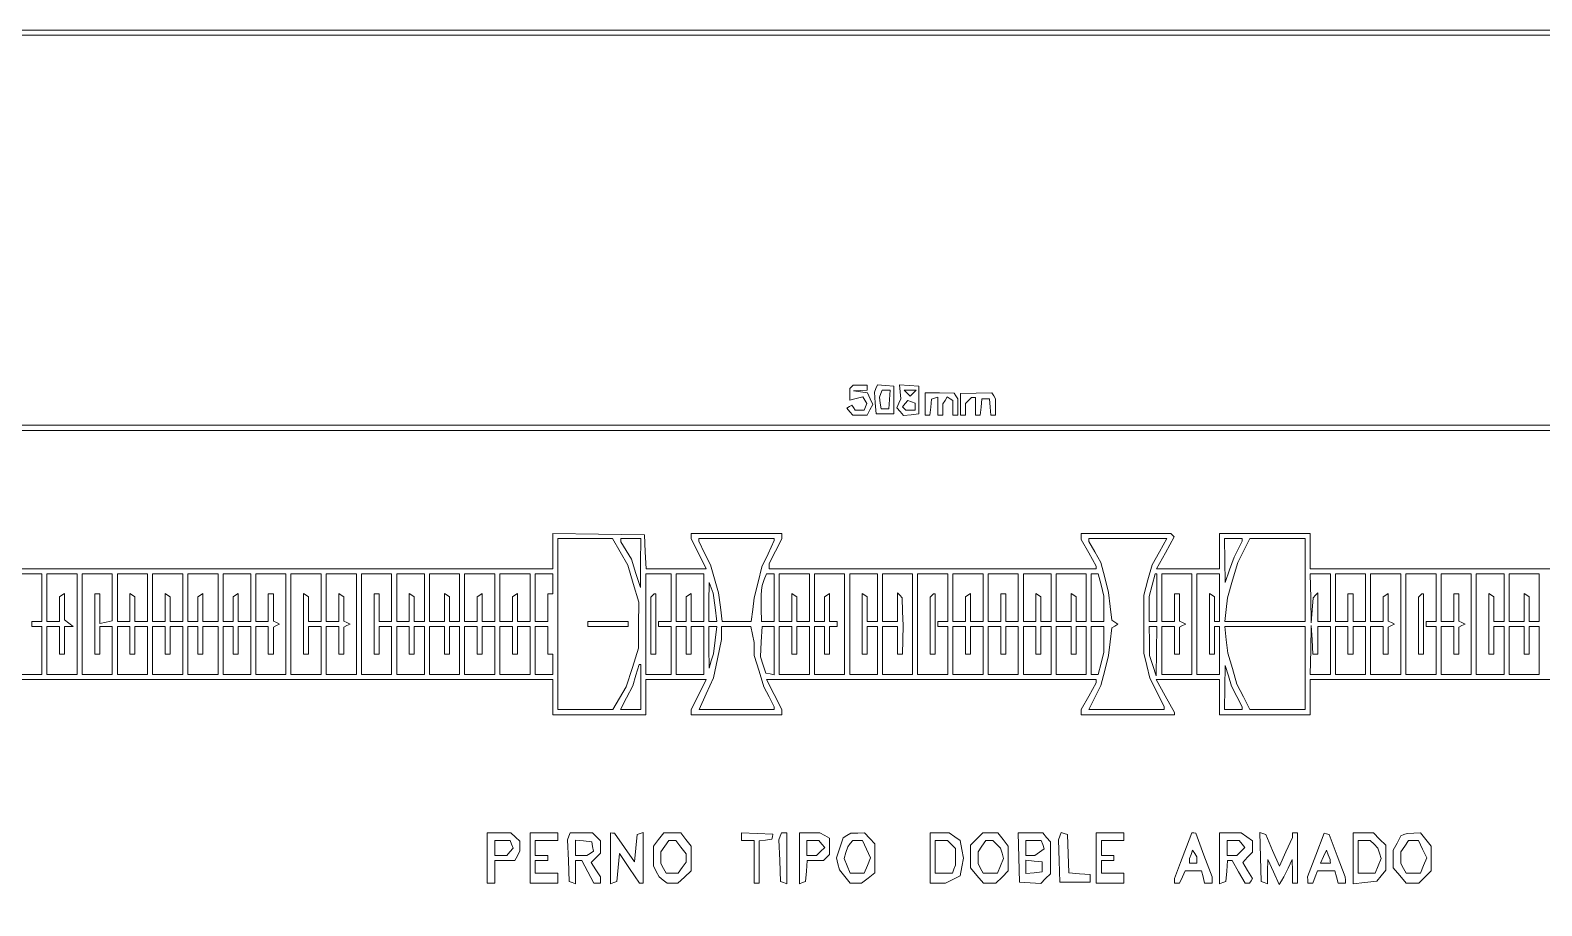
# Paper-space layout 'AN-15-DGE-071' of a CAD drawing. Header units: metres, sheet in millimetres. Extents: x 12 to 192, y 4 to 291.
# Drawn here: x 72.5 to 148.9, y 225.3 to 269.6 of the extents above; entities that cross this region are included whole.
import ezdxf

# ---------------------------------------------------------------- set-up
doc = ezdxf.new("R2010")
doc.units = ezdxf.units.M
doc.layers.add('DGE_CONTORNOS', color=7, linetype='Continuous', lineweight=0)
doc.layers.add('DGE_DATOS', color=7, linetype='Continuous', lineweight=0)

# ---------------------------------------------------------------- blocks, each defined once
blk = doc.blocks.new('LP_REF_DGE_MT_071')
at = {"layer": 'DGE_CONTORNOS'}
for points in [[(29.13, 147.423), (29.13, 25.244), (110.711, 25.244), (192.292, 25.244), (192.292, 147.423), (192.292, 269.602), (110.711, 269.602), (29.13, 269.602)], [(192.037, 163.777), (192.037, 58.207), (117.329, 58.207), (42.621, 58.207), (42.621, 163.777), (42.621, 269.347), (117.329, 269.347), (192.037, 269.347)], [(113.978, 251.572), (113.893, 251.487), (113.893, 251.188), (113.893, 250.888), (114.225, 250.972), (114.556, 251.055), (114.658, 250.89), (114.76, 250.725), (114.695, 250.555), (114.629, 250.384), (114.396, 250.384), (114.162, 250.384), (114.082, 250.513), (114.002, 250.643), (113.878, 250.566), (113.753, 250.489), (113.902, 250.309), (114.051, 250.13), (114.413, 250.13), (114.775, 250.13), (114.92, 250.4), (115.064, 250.671), (114.931, 250.964), (114.797, 251.257), (114.441, 251.31), (114.084, 251.364), (114.434, 251.383), (114.784, 251.402), (114.784, 251.53), (114.784, 251.657), (114.423, 251.657), (114.063, 251.657)], [(115.22, 251.489), (115.149, 251.304), (115.189, 250.749), (115.229, 250.193), (115.675, 250.193), (116.12, 250.193), (116.12, 250.893), (116.12, 251.593), (115.706, 251.633), (115.291, 251.673)], [(116.446, 251.315), (116.475, 250.957), (116.379, 250.733), (116.282, 250.508), (116.445, 250.312), (116.607, 250.117), (117, 250.155), (117.393, 250.193), (117.393, 250.893), (117.393, 251.593), (116.905, 251.633), (116.417, 251.673)], [(115.905, 250.925), (115.866, 250.448), (115.675, 250.448), (115.484, 250.448), (115.442, 250.743), (115.4, 251.039), (115.47, 251.221), (115.539, 251.402), (115.742, 251.402), (115.945, 251.402)], [(117.202, 250.561), (117.202, 250.384), (116.969, 250.384), (116.735, 250.384), (116.651, 250.468), (116.568, 250.552), (116.703, 250.715), (116.839, 250.878), (117.02, 250.808), (117.202, 250.739)], [(117.1, 251.25), (116.947, 251.097), (116.795, 251.25), (116.642, 251.402), (116.947, 251.402), (117.253, 251.402)], [(117.711, 250.698), (117.711, 250.13), (117.83, 250.13), (117.949, 250.13), (117.989, 250.533), (118.029, 250.937), (118.188, 250.989), (118.347, 251.042), (118.347, 250.586), (118.347, 250.13), (118.475, 250.13), (118.602, 250.13), (118.604, 250.416), (118.606, 250.702), (118.717, 250.878), (118.828, 251.053), (118.969, 250.966), (119.111, 250.878), (119.111, 250.504), (119.111, 250.13), (119.238, 250.13), (119.365, 250.13), (119.364, 250.543), (119.362, 250.957), (119.268, 251.103), (119.175, 251.249), (118.443, 251.257), (117.711, 251.265)], [(119.493, 250.682), (119.493, 250.13), (119.62, 250.13), (119.747, 250.13), (119.747, 250.422), (119.747, 250.715), (119.9, 250.868), (120.053, 251.021), (120.155, 251.021), (120.256, 251.021), (120.256, 250.575), (120.256, 250.13), (120.376, 250.13), (120.495, 250.13), (120.535, 250.543), (120.575, 250.957), (120.765, 250.957), (120.956, 250.957), (120.996, 250.543), (121.036, 250.13), (121.155, 250.13), (121.275, 250.13), (121.273, 250.543), (121.271, 250.957), (121.175, 251.107), (121.079, 251.258), (120.286, 251.246), (119.493, 251.234)], [(102.286, 243.218), (102.668, 242.542), (102.945, 241.612), (103.222, 240.682), (103.219, 239.516), (103.217, 238.35), (102.907, 237.373), (102.596, 236.395), (102.257, 235.817), (101.919, 235.239), (100.524, 235.239), (99.129, 235.239), (99.129, 239.566), (99.129, 243.893), (100.517, 243.893), (101.905, 243.893)], [(103.322, 242.653), (103.316, 241.412), (103.085, 242.132), (102.855, 242.853), (102.583, 243.293), (102.311, 243.733), (102.311, 243.813), (102.311, 243.893), (102.82, 243.893), (103.329, 243.893)], [(110.075, 243.842), (110.075, 243.791), (109.766, 243.125), (109.457, 242.459), (109.262, 241.681), (109.066, 240.903), (108.99, 240.298), (108.914, 239.694), (108.175, 239.694), (107.437, 239.694), (107.352, 240.42), (107.266, 241.147), (107.063, 241.852), (106.86, 242.557), (106.558, 243.157), (106.257, 243.758), (106.257, 243.826), (106.257, 243.893), (108.166, 243.893), (110.075, 243.893)], [(129.561, 243.225), (129.191, 242.557), (128.975, 241.797), (128.76, 241.037), (128.761, 239.57), (128.762, 238.103), (128.919, 237.466), (129.076, 236.83), (129.439, 236.102), (129.802, 235.374), (129.802, 235.306), (129.802, 235.239), (127.89, 235.239), (125.979, 235.239), (126.29, 235.853), (126.601, 236.466), (126.789, 237.221), (126.976, 237.975), (127.061, 238.673), (127.146, 239.371), (127.296, 239.468), (127.447, 239.566), (127.296, 239.664), (127.146, 239.762), (127.061, 240.46), (126.976, 241.157), (126.789, 241.921), (126.601, 242.684), (126.292, 243.216), (125.984, 243.748), (125.984, 243.821), (125.984, 243.893), (127.957, 243.893), (129.931, 243.893)], [(133.747, 243.823), (133.747, 243.753), (133.54, 243.353), (133.333, 242.952), (133.104, 242.309), (132.875, 241.666), (132.866, 242.78), (132.856, 243.893), (133.302, 243.893), (133.747, 243.893)], [(136.929, 241.793), (136.929, 239.694), (134.895, 239.694), (132.861, 239.694), (132.932, 240.298), (133.003, 240.903), (133.26, 241.79), (133.517, 242.678), (133.825, 243.286), (134.133, 243.893), (135.531, 243.893), (136.929, 243.893)], [(73.039, 240.903), (73.039, 239.694), (72.784, 239.694), (72.53, 239.694), (72.53, 239.566), (72.53, 239.439), (72.784, 239.439), (73.039, 239.439), (73.039, 238.23), (73.039, 237.021), (72.275, 237.021), (71.512, 237.021), (71.512, 239.566), (71.512, 242.112), (72.275, 242.112), (73.039, 242.112)], [(74.821, 239.566), (74.821, 237.021), (74.057, 237.021), (73.293, 237.021), (73.293, 238.23), (73.293, 239.439), (73.611, 239.439), (73.93, 239.439), (73.93, 238.739), (73.93, 238.039), (74.057, 238.039), (74.184, 238.039), (74.184, 238.739), (74.184, 239.439), (74.407, 239.443), (74.63, 239.447), (74.407, 239.616), (74.184, 239.785), (74.184, 240.447), (74.184, 241.108), (74.057, 241.03), (73.93, 240.951), (73.93, 240.322), (73.93, 239.694), (73.611, 239.694), (73.293, 239.694), (73.293, 240.903), (73.293, 242.112), (74.057, 242.112), (74.821, 242.112)], [(76.602, 240.917), (76.602, 239.723), (76.284, 239.662), (75.966, 239.602), (75.966, 240.348), (75.966, 241.093), (75.839, 241.093), (75.711, 241.093), (75.711, 239.566), (75.711, 238.039), (75.839, 238.039), (75.966, 238.039), (75.966, 238.739), (75.966, 239.439), (76.284, 239.439), (76.602, 239.439), (76.602, 238.23), (76.602, 237.021), (75.839, 237.021), (75.075, 237.021), (75.075, 239.566), (75.075, 242.112), (75.839, 242.112), (76.602, 242.112)], [(78.384, 240.903), (78.384, 239.694), (78.066, 239.694), (77.748, 239.694), (77.748, 240.322), (77.748, 240.951), (77.621, 241.03), (77.493, 241.108), (77.493, 240.401), (77.493, 239.694), (77.175, 239.694), (76.857, 239.694), (76.857, 240.903), (76.857, 242.112), (77.621, 242.112), (78.384, 242.112)], [(80.166, 240.903), (80.166, 239.694), (79.848, 239.694), (79.53, 239.694), (79.53, 240.322), (79.53, 240.951), (79.402, 241.03), (79.275, 241.108), (79.275, 240.401), (79.275, 239.694), (78.957, 239.694), (78.639, 239.694), (78.639, 240.903), (78.639, 242.112), (79.402, 242.112), (80.166, 242.112)], [(81.948, 240.903), (81.948, 239.694), (81.566, 239.694), (81.184, 239.694), (81.184, 240.401), (81.184, 241.108), (81.057, 241.03), (80.93, 240.951), (80.93, 240.322), (80.93, 239.694), (80.675, 239.694), (80.42, 239.694), (80.42, 240.903), (80.42, 242.112), (81.184, 242.112), (81.948, 242.112)], [(83.602, 240.903), (83.602, 239.694), (83.284, 239.694), (82.966, 239.694), (82.966, 240.401), (82.966, 241.108), (82.839, 241.03), (82.711, 240.951), (82.711, 240.322), (82.711, 239.694), (82.457, 239.694), (82.202, 239.694), (82.202, 240.903), (82.202, 242.112), (82.902, 242.112), (83.602, 242.112)], [(85.384, 239.566), (85.384, 237.021), (84.62, 237.021), (83.857, 237.021), (83.857, 238.23), (83.857, 239.439), (84.175, 239.439), (84.493, 239.439), (84.493, 238.739), (84.493, 238.039), (84.62, 238.039), (84.748, 238.039), (84.748, 238.728), (84.748, 239.418), (84.907, 239.492), (85.066, 239.566), (84.907, 239.64), (84.748, 239.715), (84.748, 240.404), (84.748, 241.093), (84.62, 241.093), (84.493, 241.093), (84.493, 240.393), (84.493, 239.694), (84.175, 239.694), (83.857, 239.694), (83.857, 240.903), (83.857, 242.112), (84.62, 242.112), (85.384, 242.112)], [(87.166, 240.903), (87.166, 239.694), (86.848, 239.694), (86.53, 239.694), (86.53, 240.322), (86.53, 240.951), (86.402, 241.03), (86.275, 241.108), (86.275, 239.574), (86.275, 238.039), (86.402, 238.039), (86.53, 238.039), (86.53, 238.739), (86.53, 239.439), (86.848, 239.439), (87.166, 239.439), (87.166, 238.23), (87.166, 237.021), (86.402, 237.021), (85.639, 237.021), (85.639, 239.566), (85.639, 242.112), (86.402, 242.112), (87.166, 242.112)], [(88.948, 239.566), (88.948, 237.021), (88.184, 237.021), (87.42, 237.021), (87.42, 238.23), (87.42, 239.439), (87.739, 239.439), (88.057, 239.439), (88.057, 238.739), (88.057, 238.039), (88.184, 238.039), (88.311, 238.039), (88.311, 238.728), (88.311, 239.418), (88.47, 239.492), (88.629, 239.566), (88.47, 239.64), (88.311, 239.715), (88.311, 240.333), (88.311, 240.951), (88.184, 241.03), (88.057, 241.108), (88.057, 240.401), (88.057, 239.694), (87.739, 239.694), (87.42, 239.694), (87.42, 240.903), (87.42, 242.112), (88.184, 242.112), (88.948, 242.112)], [(90.729, 240.903), (90.729, 239.694), (90.411, 239.694), (90.093, 239.694), (90.093, 240.393), (90.093, 241.093), (89.966, 241.093), (89.839, 241.093), (89.839, 239.566), (89.839, 238.039), (89.966, 238.039), (90.093, 238.039), (90.093, 238.739), (90.093, 239.439), (90.411, 239.439), (90.729, 239.439), (90.729, 238.23), (90.729, 237.021), (89.966, 237.021), (89.202, 237.021), (89.202, 239.566), (89.202, 242.112), (89.966, 242.112), (90.729, 242.112)], [(92.384, 240.903), (92.384, 239.694), (92.129, 239.694), (91.875, 239.694), (91.875, 240.322), (91.875, 240.951), (91.748, 241.03), (91.62, 241.108), (91.62, 240.401), (91.62, 239.694), (91.302, 239.694), (90.984, 239.694), (90.984, 240.903), (90.984, 242.112), (91.684, 242.112), (92.384, 242.112)], [(94.166, 240.903), (94.166, 239.694), (93.911, 239.694), (93.657, 239.694), (93.657, 240.322), (93.657, 240.951), (93.529, 241.03), (93.402, 241.108), (93.402, 240.401), (93.402, 239.694), (93.02, 239.694), (92.639, 239.694), (92.639, 240.903), (92.639, 242.112), (93.402, 242.112), (94.166, 242.112)], [(95.948, 240.903), (95.948, 239.694), (95.629, 239.694), (95.311, 239.694), (95.311, 240.401), (95.311, 241.108), (95.184, 241.03), (95.057, 240.951), (95.057, 240.322), (95.057, 239.694), (94.739, 239.694), (94.42, 239.694), (94.42, 240.903), (94.42, 242.112), (95.184, 242.112), (95.948, 242.112)], [(97.729, 240.903), (97.729, 239.694), (97.411, 239.694), (97.093, 239.694), (97.093, 240.401), (97.093, 241.108), (96.966, 241.03), (96.838, 240.951), (96.838, 240.322), (96.838, 239.694), (96.52, 239.694), (96.202, 239.694), (96.202, 240.903), (96.202, 242.112), (96.966, 242.112), (97.729, 242.112)], [(98.875, 241.603), (98.875, 241.093), (98.748, 241.093), (98.62, 241.093), (98.62, 240.393), (98.62, 239.694), (98.302, 239.694), (97.984, 239.694), (97.984, 240.903), (97.984, 242.112), (98.429, 242.112), (98.875, 242.112)], [(104.857, 240.903), (104.857, 239.694), (104.538, 239.694), (104.22, 239.694), (104.22, 239.566), (104.22, 239.439), (104.538, 239.439), (104.857, 239.439), (104.857, 238.23), (104.857, 237.021), (104.22, 237.021), (103.584, 237.021), (103.584, 239.566), (103.584, 242.112), (104.22, 242.112), (104.857, 242.112)], [(106.511, 240.903), (106.511, 239.694), (106.193, 239.694), (105.875, 239.694), (105.875, 240.401), (105.875, 241.108), (105.747, 241.03), (105.62, 240.951), (105.62, 240.322), (105.62, 239.694), (105.366, 239.694), (105.111, 239.694), (105.111, 240.903), (105.111, 242.112), (105.811, 242.112), (106.511, 242.112)], [(107.087, 240.414), (107.177, 239.694), (106.971, 239.694), (106.766, 239.694), (106.774, 240.68), (106.782, 241.666), (106.889, 241.4), (106.997, 241.135)], [(110.075, 240.903), (110.075, 239.694), (109.756, 239.694), (109.438, 239.694), (109.424, 240.362), (109.409, 241.03), (109.436, 241.276), (109.462, 241.521), (109.574, 241.816), (109.687, 242.112), (109.881, 242.112), (110.075, 242.112)], [(111.856, 240.903), (111.856, 239.694), (111.538, 239.694), (111.22, 239.694), (111.22, 240.322), (111.22, 240.951), (111.093, 241.03), (110.966, 241.108), (110.966, 240.401), (110.966, 239.694), (110.647, 239.694), (110.329, 239.694), (110.329, 240.903), (110.329, 242.112), (111.093, 242.112), (111.856, 242.112)], [(113.638, 239.566), (113.638, 237.021), (112.875, 237.021), (112.111, 237.021), (112.111, 238.23), (112.111, 239.439), (112.366, 239.439), (112.62, 239.439), (112.62, 238.739), (112.62, 238.039), (112.747, 238.039), (112.875, 238.039), (112.875, 238.739), (112.875, 239.439), (113.066, 239.439), (113.256, 239.439), (113.256, 239.566), (113.256, 239.694), (113.066, 239.694), (112.875, 239.694), (112.875, 240.401), (112.875, 241.108), (112.747, 241.03), (112.62, 240.951), (112.62, 240.322), (112.62, 239.694), (112.366, 239.694), (112.111, 239.694), (112.111, 240.903), (112.111, 242.112), (112.875, 242.112), (113.638, 242.112)], [(115.293, 240.903), (115.293, 239.694), (115.038, 239.694), (114.784, 239.694), (114.784, 240.322), (114.784, 240.951), (114.656, 241.03), (114.529, 241.108), (114.529, 239.574), (114.529, 238.039), (114.656, 238.039), (114.784, 238.039), (114.784, 238.739), (114.784, 239.439), (115.038, 239.439), (115.293, 239.439), (115.293, 238.23), (115.293, 237.021), (114.593, 237.021), (113.893, 237.021), (113.893, 239.566), (113.893, 242.112), (114.593, 242.112), (115.293, 242.112)], [(117.075, 239.566), (117.075, 237.021), (116.311, 237.021), (115.547, 237.021), (115.547, 238.23), (115.547, 239.439), (115.929, 239.439), (116.311, 239.439), (116.311, 238.739), (116.311, 238.039), (116.438, 238.039), (116.566, 238.039), (116.581, 238.771), (116.597, 239.503), (116.57, 240.203), (116.543, 240.903), (116.427, 241.023), (116.311, 241.144), (116.311, 240.419), (116.311, 239.694), (115.929, 239.694), (115.547, 239.694), (115.547, 240.903), (115.547, 242.112), (116.311, 242.112), (117.075, 242.112)], [(118.856, 240.903), (118.856, 239.694), (118.602, 239.694), (118.347, 239.694), (118.347, 239.566), (118.347, 239.439), (118.602, 239.439), (118.856, 239.439), (118.856, 238.23), (118.856, 237.021), (118.093, 237.021), (117.329, 237.021), (117.329, 239.566), (117.329, 242.112), (118.093, 242.112), (118.856, 242.112)], [(120.638, 240.903), (120.638, 239.694), (120.32, 239.694), (120.002, 239.694), (120.002, 240.401), (120.002, 241.108), (119.875, 241.03), (119.747, 240.951), (119.747, 240.322), (119.747, 239.694), (119.429, 239.694), (119.111, 239.694), (119.111, 240.903), (119.111, 242.112), (119.875, 242.112), (120.638, 242.112)], [(122.42, 240.903), (122.42, 239.694), (122.102, 239.694), (121.784, 239.694), (121.784, 240.393), (121.784, 241.093), (121.656, 241.093), (121.529, 241.093), (121.529, 240.393), (121.529, 239.694), (121.211, 239.694), (120.893, 239.694), (120.893, 240.903), (120.893, 242.112), (121.656, 242.112), (122.42, 242.112)], [(124.075, 240.903), (124.075, 239.694), (123.82, 239.694), (123.565, 239.694), (123.565, 240.322), (123.565, 240.951), (123.438, 241.03), (123.311, 241.108), (123.311, 240.401), (123.311, 239.694), (122.993, 239.694), (122.675, 239.694), (122.675, 240.903), (122.675, 242.112), (123.375, 242.112), (124.075, 242.112)], [(125.856, 240.903), (125.856, 239.694), (125.602, 239.694), (125.347, 239.694), (125.347, 240.322), (125.347, 240.951), (125.22, 241.03), (125.093, 241.108), (125.093, 240.401), (125.093, 239.694), (124.711, 239.694), (124.329, 239.694), (124.329, 240.903), (124.329, 242.112), (125.093, 242.112), (125.856, 242.112)], [(126.605, 241.546), (126.747, 240.981), (126.747, 240.337), (126.747, 239.694), (126.429, 239.694), (126.111, 239.694), (126.111, 240.903), (126.111, 242.112), (126.287, 242.112), (126.462, 242.112)], [(129.42, 240.903), (129.42, 239.694), (129.229, 239.694), (129.038, 239.694), (129.038, 240.328), (129.038, 240.963), (129.192, 241.537), (129.345, 242.112), (129.383, 242.112), (129.42, 242.112)], [(131.202, 239.566), (131.202, 237.021), (130.438, 237.021), (129.674, 237.021), (129.674, 238.23), (129.674, 239.439), (129.993, 239.439), (130.311, 239.439), (130.311, 238.739), (130.311, 238.039), (130.438, 238.039), (130.565, 238.039), (130.565, 238.728), (130.565, 239.418), (130.724, 239.492), (130.884, 239.566), (130.724, 239.64), (130.565, 239.715), (130.565, 240.404), (130.565, 241.093), (130.438, 241.093), (130.311, 241.093), (130.311, 240.393), (130.311, 239.694), (129.993, 239.694), (129.674, 239.694), (129.674, 240.903), (129.674, 242.112), (130.438, 242.112), (131.202, 242.112)], [(132.602, 240.903), (132.602, 239.694), (132.474, 239.694), (132.347, 239.694), (132.347, 240.322), (132.347, 240.951), (132.22, 241.03), (132.093, 241.108), (132.093, 239.574), (132.093, 238.039), (132.22, 238.039), (132.347, 238.039), (132.347, 238.739), (132.347, 239.439), (132.474, 239.439), (132.602, 239.439), (132.602, 238.23), (132.602, 237.021), (132.029, 237.021), (131.456, 237.021), (131.456, 239.566), (131.456, 242.112), (132.029, 242.112), (132.602, 242.112)], [(138.202, 240.903), (138.202, 239.694), (137.883, 239.694), (137.565, 239.694), (137.565, 240.419), (137.565, 241.144), (137.446, 241.023), (137.326, 240.903), (137.278, 240.266), (137.229, 239.63), (137.206, 240.871), (137.183, 242.112), (137.693, 242.112), (138.202, 242.112)], [(139.983, 240.903), (139.983, 239.694), (139.665, 239.694), (139.347, 239.694), (139.347, 240.393), (139.347, 241.093), (139.22, 241.093), (139.093, 241.093), (139.093, 240.393), (139.093, 239.694), (138.774, 239.694), (138.456, 239.694), (138.456, 240.903), (138.456, 242.112), (139.22, 242.112), (139.983, 242.112)], [(141.765, 239.566), (141.765, 237.021), (141.002, 237.021), (140.238, 237.021), (140.238, 238.23), (140.238, 239.439), (140.556, 239.439), (140.874, 239.439), (140.874, 238.739), (140.874, 238.039), (141.002, 238.039), (141.129, 238.039), (141.129, 238.728), (141.129, 239.418), (141.288, 239.492), (141.447, 239.566), (141.288, 239.64), (141.129, 239.715), (141.129, 240.412), (141.129, 241.108), (141.002, 241.03), (140.874, 240.951), (140.874, 240.322), (140.874, 239.694), (140.556, 239.694), (140.238, 239.694), (140.238, 240.903), (140.238, 242.112), (141.002, 242.112), (141.765, 242.112)], [(143.547, 240.903), (143.547, 239.694), (143.292, 239.694), (143.038, 239.694), (143.038, 239.566), (143.038, 239.439), (143.292, 239.439), (143.547, 239.439), (143.547, 238.23), (143.547, 237.021), (142.783, 237.021), (142.02, 237.021), (142.02, 239.566), (142.02, 242.112), (142.783, 242.112), (143.547, 242.112)], [(145.329, 239.566), (145.329, 237.021), (144.565, 237.021), (143.802, 237.021), (143.802, 238.23), (143.802, 239.439), (144.12, 239.439), (144.438, 239.439), (144.438, 238.739), (144.438, 238.039), (144.565, 238.039), (144.692, 238.039), (144.692, 238.728), (144.692, 239.418), (144.852, 239.492), (145.011, 239.566), (144.852, 239.64), (144.692, 239.715), (144.692, 240.404), (144.692, 241.093), (144.565, 241.093), (144.438, 241.093), (144.438, 240.393), (144.438, 239.694), (144.12, 239.694), (143.802, 239.694), (143.802, 240.903), (143.802, 242.112), (144.565, 242.112), (145.329, 242.112)], [(146.983, 240.903), (146.983, 239.694), (146.729, 239.694), (146.474, 239.694), (146.474, 240.322), (146.474, 240.951), (146.347, 241.03), (146.22, 241.108), (146.22, 239.574), (146.22, 238.039), (146.347, 238.039), (146.474, 238.039), (146.474, 238.739), (146.474, 239.439), (146.729, 239.439), (146.983, 239.439), (146.983, 238.23), (146.983, 237.021), (146.283, 237.021), (145.583, 237.021), (145.583, 239.566), (145.583, 242.112), (146.283, 242.112), (146.983, 242.112)], [(148.765, 240.903), (148.765, 239.694), (148.511, 239.694), (148.256, 239.694), (148.256, 240.322), (148.256, 240.951), (148.129, 241.03), (148.001, 241.108), (148.001, 240.401), (148.001, 239.694), (147.62, 239.694), (147.238, 239.694), (147.238, 240.903), (147.238, 242.112), (148.001, 242.112), (148.765, 242.112)], [(103.923, 241.009), (103.838, 240.924), (103.838, 239.481), (103.838, 238.039), (103.966, 238.039), (104.093, 238.039), (104.093, 239.566), (104.093, 241.093), (104.051, 241.093), (104.008, 241.093)], [(118.05, 241.009), (117.965, 240.924), (117.965, 239.481), (117.965, 238.039), (118.093, 238.039), (118.22, 238.039), (118.22, 239.566), (118.22, 241.093), (118.178, 241.093), (118.135, 241.093)], [(142.741, 241.009), (142.656, 240.924), (142.656, 239.481), (142.656, 238.039), (142.783, 238.039), (142.911, 238.039), (142.911, 239.566), (142.911, 241.093), (142.868, 241.093), (142.826, 241.093)], [(77.493, 238.739), (77.493, 238.039), (77.621, 238.039), (77.748, 238.039), (77.748, 238.739), (77.748, 239.439), (78.066, 239.439), (78.384, 239.439), (78.384, 238.23), (78.384, 237.021), (77.621, 237.021), (76.857, 237.021), (76.857, 238.23), (76.857, 239.439), (77.175, 239.439), (77.493, 239.439)], [(79.275, 238.739), (79.275, 238.039), (79.402, 238.039), (79.53, 238.039), (79.53, 238.739), (79.53, 239.439), (79.848, 239.439), (80.166, 239.439), (80.166, 238.23), (80.166, 237.021), (79.402, 237.021), (78.639, 237.021), (78.639, 238.23), (78.639, 239.439), (78.957, 239.439), (79.275, 239.439)], [(80.93, 238.739), (80.93, 238.039), (81.057, 238.039), (81.184, 238.039), (81.184, 238.739), (81.184, 239.439), (81.566, 239.439), (81.948, 239.439), (81.948, 238.23), (81.948, 237.021), (81.184, 237.021), (80.42, 237.021), (80.42, 238.23), (80.42, 239.439), (80.675, 239.439), (80.93, 239.439)], [(82.711, 238.739), (82.711, 238.039), (82.839, 238.039), (82.966, 238.039), (82.966, 238.739), (82.966, 239.439), (83.284, 239.439), (83.602, 239.439), (83.602, 238.23), (83.602, 237.021), (82.902, 237.021), (82.202, 237.021), (82.202, 238.23), (82.202, 239.439), (82.457, 239.439), (82.711, 239.439)], [(91.62, 238.739), (91.62, 238.039), (91.748, 238.039), (91.875, 238.039), (91.875, 238.739), (91.875, 239.439), (92.129, 239.439), (92.384, 239.439), (92.384, 238.23), (92.384, 237.021), (91.684, 237.021), (90.984, 237.021), (90.984, 238.23), (90.984, 239.439), (91.302, 239.439), (91.62, 239.439)], [(93.402, 238.739), (93.402, 238.039), (93.529, 238.039), (93.657, 238.039), (93.657, 238.739), (93.657, 239.439), (93.911, 239.439), (94.166, 239.439), (94.166, 238.23), (94.166, 237.021), (93.402, 237.021), (92.639, 237.021), (92.639, 238.23), (92.639, 239.439), (93.02, 239.439), (93.402, 239.439)], [(95.057, 238.739), (95.057, 238.039), (95.184, 238.039), (95.311, 238.039), (95.311, 238.739), (95.311, 239.439), (95.629, 239.439), (95.948, 239.439), (95.948, 238.23), (95.948, 237.021), (95.184, 237.021), (94.42, 237.021), (94.42, 238.23), (94.42, 239.439), (94.739, 239.439), (95.057, 239.439)], [(96.838, 238.739), (96.838, 238.039), (96.966, 238.039), (97.093, 238.039), (97.093, 238.739), (97.093, 239.439), (97.411, 239.439), (97.729, 239.439), (97.729, 238.23), (97.729, 237.021), (96.966, 237.021), (96.202, 237.021), (96.202, 238.23), (96.202, 239.439), (96.52, 239.439), (96.838, 239.439)], [(98.62, 238.739), (98.62, 238.039), (98.748, 238.039), (98.875, 238.039), (98.875, 237.53), (98.875, 237.021), (98.429, 237.021), (97.984, 237.021), (97.984, 238.23), (97.984, 239.439), (98.302, 239.439), (98.62, 239.439)], [(100.657, 239.566), (100.657, 239.439), (101.675, 239.439), (102.693, 239.439), (102.693, 239.566), (102.693, 239.694), (101.675, 239.694), (100.657, 239.694)], [(105.62, 238.739), (105.62, 238.039), (105.747, 238.039), (105.875, 238.039), (105.875, 238.739), (105.875, 239.439), (106.193, 239.439), (106.511, 239.439), (106.511, 238.23), (106.511, 237.021), (105.811, 237.021), (105.111, 237.021), (105.111, 238.23), (105.111, 239.439), (105.366, 239.439), (105.62, 239.439)], [(108.977, 239.041), (109.057, 238.644), (109.058, 238.309), (109.06, 237.975), (109.308, 237.185), (109.556, 236.394), (109.815, 235.885), (110.075, 235.376), (110.075, 235.308), (110.075, 235.239), (108.174, 235.239), (106.273, 235.239), (106.636, 236.04), (106.999, 236.842), (107.201, 237.817), (107.402, 238.792), (107.402, 239.115), (107.402, 239.439), (108.15, 239.439), (108.897, 239.439)], [(107.091, 238.752), (107.005, 238.065), (106.896, 237.702), (106.788, 237.339), (106.777, 238.389), (106.766, 239.439), (106.971, 239.439), (107.177, 239.439)], [(110.075, 238.221), (110.075, 237.002), (109.863, 237.043), (109.652, 237.084), (109.513, 237.494), (109.375, 237.904), (109.418, 238.671), (109.461, 239.439), (109.768, 239.439), (110.075, 239.439)], [(110.966, 238.739), (110.966, 238.039), (111.093, 238.039), (111.22, 238.039), (111.22, 238.739), (111.22, 239.439), (111.538, 239.439), (111.856, 239.439), (111.856, 238.23), (111.856, 237.021), (111.093, 237.021), (110.329, 237.021), (110.329, 238.23), (110.329, 239.439), (110.647, 239.439), (110.966, 239.439)], [(119.747, 238.739), (119.747, 238.039), (119.875, 238.039), (120.002, 238.039), (120.002, 238.739), (120.002, 239.439), (120.32, 239.439), (120.638, 239.439), (120.638, 238.23), (120.638, 237.021), (119.875, 237.021), (119.111, 237.021), (119.111, 238.23), (119.111, 239.439), (119.429, 239.439), (119.747, 239.439)], [(121.529, 238.739), (121.529, 238.039), (121.656, 238.039), (121.784, 238.039), (121.784, 238.739), (121.784, 239.439), (122.102, 239.439), (122.42, 239.439), (122.42, 238.23), (122.42, 237.021), (121.656, 237.021), (120.893, 237.021), (120.893, 238.23), (120.893, 239.439), (121.211, 239.439), (121.529, 239.439)], [(123.311, 238.739), (123.311, 238.039), (123.438, 238.039), (123.565, 238.039), (123.565, 238.739), (123.565, 239.439), (123.82, 239.439), (124.075, 239.439), (124.075, 238.23), (124.075, 237.021), (123.375, 237.021), (122.675, 237.021), (122.675, 238.23), (122.675, 239.439), (122.993, 239.439), (123.311, 239.439)], [(125.093, 238.739), (125.093, 238.039), (125.22, 238.039), (125.347, 238.039), (125.347, 238.739), (125.347, 239.439), (125.602, 239.439), (125.856, 239.439), (125.856, 238.23), (125.856, 237.021), (125.093, 237.021), (124.329, 237.021), (124.329, 238.23), (124.329, 239.439), (124.711, 239.439), (125.093, 239.439)], [(126.747, 238.795), (126.747, 238.152), (126.605, 237.586), (126.462, 237.021), (126.287, 237.021), (126.111, 237.021), (126.111, 238.23), (126.111, 239.439), (126.429, 239.439), (126.747, 239.439)], [(129.407, 238.198), (129.393, 236.957), (129.225, 237.466), (129.058, 237.975), (129.048, 238.707), (129.038, 239.439), (129.229, 239.439), (129.42, 239.439)], [(136.929, 237.339), (136.929, 235.239), (135.531, 235.239), (134.133, 235.239), (133.806, 235.886), (133.478, 236.532), (133.244, 237.317), (133.01, 238.103), (132.939, 238.771), (132.868, 239.439), (134.899, 239.439), (136.929, 239.439)], [(137.444, 238.039), (137.565, 238.039), (137.565, 238.739), (137.565, 239.439), (137.883, 239.439), (138.202, 239.439), (138.202, 238.23), (138.202, 237.021), (137.693, 237.021), (137.183, 237.021), (137.207, 238.262), (137.232, 239.503), (137.277, 238.771), (137.323, 238.039)], [(139.093, 238.739), (139.093, 238.039), (139.22, 238.039), (139.347, 238.039), (139.347, 238.739), (139.347, 239.439), (139.665, 239.439), (139.983, 239.439), (139.983, 238.23), (139.983, 237.021), (139.22, 237.021), (138.456, 237.021), (138.456, 238.23), (138.456, 239.439), (138.774, 239.439), (139.093, 239.439)], [(148.001, 238.739), (148.001, 238.039), (148.129, 238.039), (148.256, 238.039), (148.256, 238.739), (148.256, 239.439), (148.511, 239.439), (148.765, 239.439), (148.765, 238.23), (148.765, 237.021), (148.001, 237.021), (147.238, 237.021), (147.238, 238.23), (147.238, 239.439), (147.62, 239.439), (148.001, 239.439)], [(103.329, 236.385), (103.329, 235.239), (102.818, 235.239), (102.307, 235.239), (102.613, 235.844), (102.919, 236.448), (103.081, 236.989), (103.242, 237.53), (103.286, 237.53), (103.329, 237.53)], [(133.477, 235.905), (133.747, 235.376), (133.747, 235.308), (133.747, 235.239), (133.302, 235.239), (132.856, 235.239), (132.869, 236.353), (132.881, 237.466), (133.044, 236.95), (133.207, 236.434)], [(95.566, 227.73), (95.566, 226.457), (95.757, 226.457), (95.948, 226.457), (95.948, 227.03), (95.948, 227.603), (96.452, 227.603), (96.957, 227.603), (97.089, 227.849), (97.22, 228.095), (97.22, 228.338), (97.22, 228.582), (96.988, 228.792), (96.755, 229.003), (96.16, 229.003), (95.566, 229.003)], [(96.793, 228.429), (96.867, 228.236), (96.71, 228.047), (96.553, 227.857), (96.25, 227.857), (95.948, 227.857), (95.948, 228.239), (95.948, 228.621), (96.333, 228.621), (96.719, 228.621)], [(97.729, 227.73), (97.729, 226.457), (98.429, 226.457), (99.129, 226.457), (99.129, 226.712), (99.129, 226.967), (98.557, 226.967), (97.984, 226.967), (97.984, 227.285), (97.984, 227.603), (98.302, 227.603), (98.62, 227.603), (98.62, 227.73), (98.62, 227.857), (98.302, 227.857), (97.984, 227.857), (97.984, 228.239), (97.984, 228.621), (98.557, 228.621), (99.129, 228.621), (99.129, 228.812), (99.129, 229.003), (98.429, 229.003), (97.729, 229.003)], [(99.693, 228.833), (99.627, 228.663), (99.665, 227.603), (99.702, 226.542), (99.861, 226.489), (100.02, 226.436), (100.02, 227.02), (100.02, 227.603), (100.18, 227.603), (100.339, 227.603), (100.643, 227.03), (100.947, 226.457), (101.12, 226.457), (101.293, 226.457), (101.292, 226.617), (101.291, 226.776), (101.051, 227.139), (100.812, 227.503), (101.052, 227.744), (101.293, 227.985), (101.293, 228.294), (101.293, 228.603), (101.093, 228.803), (100.893, 229.003), (100.325, 229.003), (99.758, 229.003)], [(100.891, 228.318), (100.936, 228.079), (100.765, 227.97), (100.593, 227.861), (100.307, 227.859), (100.02, 227.857), (100.02, 228.247), (100.02, 228.637), (100.433, 228.597), (100.845, 228.557)], [(101.802, 227.72), (101.802, 226.436), (101.961, 226.489), (102.12, 226.541), (102.184, 227.25), (102.247, 227.96), (102.756, 227.209), (103.264, 226.457), (103.36, 226.457), (103.457, 226.457), (103.457, 227.741), (103.457, 229.024), (103.297, 228.972), (103.138, 228.919), (103.075, 228.229), (103.011, 227.539), (102.502, 228.266), (101.993, 228.993), (101.898, 228.998), (101.802, 229.003)], [(104.229, 228.668), (103.966, 228.332), (103.966, 227.832), (103.966, 227.332), (104.114, 227.054), (104.262, 226.776), (104.464, 226.621), (104.666, 226.466), (104.933, 226.462), (105.201, 226.457), (105.538, 226.77), (105.875, 227.082), (105.875, 227.707), (105.875, 228.332), (105.611, 228.668), (105.347, 229.003), (104.92, 229.003), (104.493, 229.003)], [(105.356, 228.286), (105.62, 227.95), (105.62, 227.741), (105.62, 227.532), (105.422, 227.249), (105.224, 226.967), (104.917, 226.967), (104.611, 226.967), (104.479, 227.213), (104.347, 227.459), (104.347, 227.757), (104.347, 228.055), (104.546, 228.338), (104.744, 228.621), (104.918, 228.621), (105.093, 228.621)], [(108.42, 228.818), (108.42, 228.621), (108.738, 228.621), (109.057, 228.621), (109.057, 227.539), (109.057, 226.457), (109.184, 226.457), (109.311, 226.457), (109.311, 227.531), (109.311, 228.604), (109.633, 228.644), (109.955, 228.685), (109.983, 228.812), (110.011, 228.939), (109.216, 228.977), (108.42, 229.015)], [(110.383, 228.833), (110.318, 228.663), (110.356, 227.603), (110.393, 226.542), (110.552, 226.489), (110.711, 226.436), (110.711, 227.72), (110.711, 229.003), (110.58, 229.003), (110.449, 229.003)], [(111.347, 227.72), (111.347, 226.436), (111.506, 226.489), (111.666, 226.541), (111.705, 227.072), (111.744, 227.603), (112.157, 227.603), (112.569, 227.603), (112.722, 227.756), (112.875, 227.908), (112.875, 228.324), (112.875, 228.739), (112.628, 228.871), (112.382, 229.003), (111.865, 229.003), (111.347, 229.003)], [(112.482, 228.444), (112.629, 228.266), (112.424, 228.062), (112.22, 227.857), (111.975, 227.857), (111.729, 227.857), (111.729, 228.239), (111.729, 228.621), (112.032, 228.621), (112.334, 228.621)], [(113.756, 228.878), (113.556, 228.761), (113.39, 228.257), (113.223, 227.753), (113.301, 227.444), (113.378, 227.135), (113.645, 226.796), (113.911, 226.457), (114.203, 226.457), (114.495, 226.457), (114.83, 226.721), (115.166, 226.985), (115.166, 227.715), (115.166, 228.446), (114.906, 228.724), (114.647, 229.003), (114.301, 228.999), (113.956, 228.995)], [(114.741, 228.185), (114.949, 227.748), (114.787, 227.357), (114.626, 226.967), (114.275, 226.967), (113.924, 226.967), (113.769, 227.339), (113.615, 227.711), (113.706, 228.007), (113.797, 228.303), (113.924, 228.462), (114.051, 228.621), (114.292, 228.621), (114.533, 228.621)], [(117.965, 227.73), (117.965, 226.457), (118.354, 226.457), (118.742, 226.457), (119.112, 226.649), (119.481, 226.84), (119.565, 227.285), (119.648, 227.73), (119.565, 228.172), (119.483, 228.614), (119.205, 228.808), (118.927, 229.003), (118.446, 229.003), (117.965, 229.003)], [(119.038, 228.421), (119.238, 228.221), (119.238, 227.795), (119.238, 227.369), (119.161, 227.168), (119.084, 226.967), (118.652, 226.967), (118.22, 226.967), (118.22, 227.794), (118.22, 228.621), (118.529, 228.621), (118.838, 228.621)], [(120.314, 228.69), (120.002, 228.378), (120.002, 227.809), (120.002, 227.241), (120.331, 226.849), (120.661, 226.457), (120.973, 226.457), (121.286, 226.457), (121.599, 226.77), (121.911, 227.082), (121.911, 227.707), (121.911, 228.332), (121.647, 228.668), (121.383, 229.003), (121.005, 229.003), (120.627, 229.003)], [(121.321, 228.429), (121.512, 228.238), (121.596, 227.975), (121.679, 227.711), (121.525, 227.339), (121.371, 226.967), (121.009, 226.967), (120.647, 226.967), (120.515, 227.213), (120.384, 227.459), (120.384, 227.757), (120.384, 228.055), (120.582, 228.338), (120.78, 228.621), (120.954, 228.621), (121.129, 228.621)], [(122.447, 227.762), (122.484, 226.521), (123.018, 226.482), (123.551, 226.444), (123.8, 226.692), (124.048, 226.94), (124.045, 227.749), (124.041, 228.557), (123.847, 228.78), (123.653, 229.003), (123.032, 229.003), (122.411, 229.003)], [(123.654, 228.412), (123.734, 228.202), (123.498, 228.03), (123.262, 227.857), (123.032, 227.857), (122.802, 227.857), (122.802, 228.239), (122.802, 228.621), (123.188, 228.621), (123.573, 228.621)], [(124.515, 228.844), (124.445, 228.663), (124.483, 227.592), (124.52, 226.521), (125.284, 226.521), (126.047, 226.521), (126.047, 226.712), (126.047, 226.903), (125.512, 226.942), (124.976, 226.981), (124.939, 227.95), (124.902, 228.919), (124.743, 228.971), (124.584, 229.024)], [(126.365, 227.73), (126.365, 226.457), (127.065, 226.457), (127.765, 226.457), (127.765, 226.712), (127.765, 226.967), (127.193, 226.967), (126.62, 226.967), (126.62, 227.285), (126.62, 227.603), (126.938, 227.603), (127.256, 227.603), (127.256, 227.73), (127.256, 227.857), (126.938, 227.857), (126.62, 227.857), (126.62, 228.239), (126.62, 228.621), (127.193, 228.621), (127.765, 228.621), (127.765, 228.812), (127.765, 229.003), (127.065, 229.003), (126.365, 229.003)], [(131.058, 228.653), (130.921, 228.303), (130.616, 227.505), (130.311, 226.706), (130.311, 226.582), (130.311, 226.457), (130.441, 226.457), (130.571, 226.457), (130.716, 226.776), (130.861, 227.094), (131.272, 227.094), (131.683, 227.094), (131.763, 226.776), (131.843, 226.457), (132.031, 226.457), (132.22, 226.457), (132.221, 226.617), (132.223, 226.776), (131.808, 227.888), (131.393, 229), (131.294, 229.002), (131.195, 229.003)], [(132.602, 227.72), (132.602, 226.436), (132.761, 226.489), (132.92, 226.541), (132.959, 227.072), (132.998, 227.603), (133.113, 227.603), (133.227, 227.603), (133.563, 227.03), (133.899, 226.457), (134.006, 226.457), (134.114, 226.457), (134.188, 226.577), (134.262, 226.697), (134.015, 227.103), (133.768, 227.509), (134.012, 227.771), (134.256, 228.033), (134.256, 228.32), (134.256, 228.607), (133.973, 228.805), (133.69, 229.003), (133.146, 229.003), (132.602, 229.003)], [(133.736, 228.444), (133.883, 228.266), (133.679, 228.062), (133.474, 227.857), (133.229, 227.857), (132.983, 227.857), (132.983, 228.239), (132.983, 228.621), (133.286, 228.621), (133.589, 228.621)], [(134.665, 227.784), (134.702, 226.542), (134.861, 226.489), (135.02, 226.436), (135.028, 227.051), (135.035, 227.667), (135.321, 227.034), (135.606, 226.401), (135.727, 226.589), (135.847, 226.776), (136.059, 227.221), (136.272, 227.667), (136.282, 227.062), (136.293, 226.457), (136.42, 226.457), (136.547, 226.457), (136.547, 227.73), (136.547, 229.003), (136.42, 229.003), (136.293, 229.003), (136.293, 228.891), (136.293, 228.779), (135.957, 228.047), (135.622, 227.315), (135.281, 228.119), (134.939, 228.924), (134.784, 228.975), (134.628, 229.027)], [(137.468, 227.888), (137.053, 226.776), (137.055, 226.617), (137.056, 226.457), (137.187, 226.457), (137.317, 226.457), (137.438, 226.776), (137.559, 227.094), (137.994, 227.094), (138.429, 227.094), (138.508, 226.776), (138.588, 226.457), (138.777, 226.457), (138.965, 226.457), (138.959, 226.617), (138.952, 226.776), (138.545, 227.847), (138.138, 228.918), (138.011, 228.959), (137.883, 229)], [(139.347, 227.714), (139.347, 226.424), (139.947, 226.492), (140.546, 226.56), (140.774, 226.841), (141.002, 227.122), (141.002, 227.75), (141.002, 228.378), (140.689, 228.69), (140.377, 229.003), (139.862, 229.003), (139.347, 229.003)], [(140.411, 228.429), (140.603, 228.238), (140.687, 227.975), (140.77, 227.711), (140.616, 227.339), (140.462, 226.967), (140.032, 226.967), (139.602, 226.967), (139.602, 227.794), (139.602, 228.621), (139.911, 228.621), (140.22, 228.621)], [(141.922, 228.918), (141.76, 228.853), (141.572, 228.489), (141.383, 228.125), (141.383, 227.683), (141.383, 227.241), (141.713, 226.849), (142.042, 226.457), (142.355, 226.457), (142.668, 226.457), (142.98, 226.77), (143.292, 227.082), (143.292, 227.707), (143.292, 228.332), (143.029, 228.668), (142.765, 229.003), (142.424, 228.993), (142.083, 228.983)], [(142.868, 228.185), (143.076, 227.748), (142.914, 227.357), (142.752, 226.967), (142.391, 226.967), (142.029, 226.967), (141.897, 227.213), (141.765, 227.459), (141.765, 227.757), (141.765, 228.055), (141.963, 228.338), (142.161, 228.621), (142.411, 228.621), (142.66, 228.621)], [(131.454, 227.635), (131.456, 227.476), (131.265, 227.476), (131.074, 227.476), (131.074, 227.592), (131.074, 227.709), (131.156, 227.921), (131.237, 228.133), (131.345, 227.964), (131.452, 227.794)], [(138.193, 227.571), (138.202, 227.476), (137.95, 227.476), (137.698, 227.476), (137.848, 227.806), (137.999, 228.136), (138.091, 227.901), (138.184, 227.667)], [(123.629, 227.285), (123.629, 227.03), (123.215, 226.99), (122.802, 226.95), (122.802, 227.285), (122.802, 227.619), (123.215, 227.579), (123.629, 227.539)]]:
    blk.add_lwpolyline(points, close=True, dxfattribs=at)
for points in [[(54.712, 249.364), (117.467, 249.364), (180.222, 249.364), (180.339, 249.436), (180.456, 249.508), (180.456, 245.993), (180.456, 242.478), (180.583, 242.557), (180.71, 242.636), (180.71, 246.566), (180.71, 250.496), (180.583, 250.575), (180.456, 250.654), (180.456, 250.121), (180.456, 249.589), (180.042, 249.672), (179.628, 249.755), (179.151, 249.831), (178.674, 249.908), (178.674, 249.764), (178.674, 249.621), (117.52, 249.621), (56.366, 249.621)], [(71.002, 236.766), (84.939, 236.766), (98.875, 236.766), (98.875, 235.875), (98.875, 234.985), (101.229, 234.985), (103.584, 234.985), (103.584, 235.875), (103.584, 236.766), (105.113, 236.766), (106.642, 236.766), (106.258, 236.006), (105.875, 235.246), (105.875, 235.115), (105.875, 234.985), (108.166, 234.985), (110.456, 234.985), (110.456, 235.115), (110.456, 235.246), (110.073, 236.006), (109.689, 236.766), (118.027, 236.766), (126.365, 236.766), (126.365, 236.681), (126.365, 236.596), (125.984, 235.919), (125.602, 235.243), (125.602, 235.114), (125.602, 234.985), (127.956, 234.985), (130.311, 234.985), (130.311, 235.044), (130.311, 235.103), (129.854, 235.935), (129.397, 236.766), (130.999, 236.766), (132.602, 236.766), (132.602, 235.875), (132.602, 234.985), (134.893, 234.985), (137.183, 234.985), (137.183, 235.875), (137.183, 236.766), (151.12, 236.766)], [(151.12, 242.366), (137.183, 242.366), (137.183, 243.257), (137.183, 244.148), (134.893, 244.148), (132.602, 244.148), (132.602, 243.257), (132.602, 242.366), (131.005, 242.366), (129.407, 242.366), (129.859, 243.173), (130.31, 243.979), (130.225, 244.064), (130.141, 244.148), (127.871, 244.148), (125.602, 244.148), (125.602, 243.999), (125.602, 243.85), (125.984, 243.174), (126.365, 242.497), (126.365, 242.432), (126.365, 242.366), (118.093, 242.366), (109.82, 242.366), (109.82, 242.498), (109.82, 242.629), (110.138, 243.257), (110.456, 243.885), (110.456, 244.016), (110.456, 244.148), (108.166, 244.148), (105.875, 244.148), (105.875, 244.017), (105.875, 243.886), (106.258, 243.126), (106.642, 242.366), (105.119, 242.366), (103.595, 242.366), (103.558, 243.225), (103.52, 244.084), (101.198, 244.119), (98.875, 244.154), (98.875, 243.26), (98.875, 242.366), (84.939, 242.366), (71.002, 242.366)]]:
    blk.add_lwpolyline(points, dxfattribs=at)

psp = doc.layouts.new('AN-15-DGE-071')

# ---------------------------------------------------------------- block references
at = {"layer": 'DGE_DATOS'}
psp.add_blockref('LP_REF_DGE_MT_071', (0, 0), dxfattribs=at)

doc.saveas('drawing.dxf')
